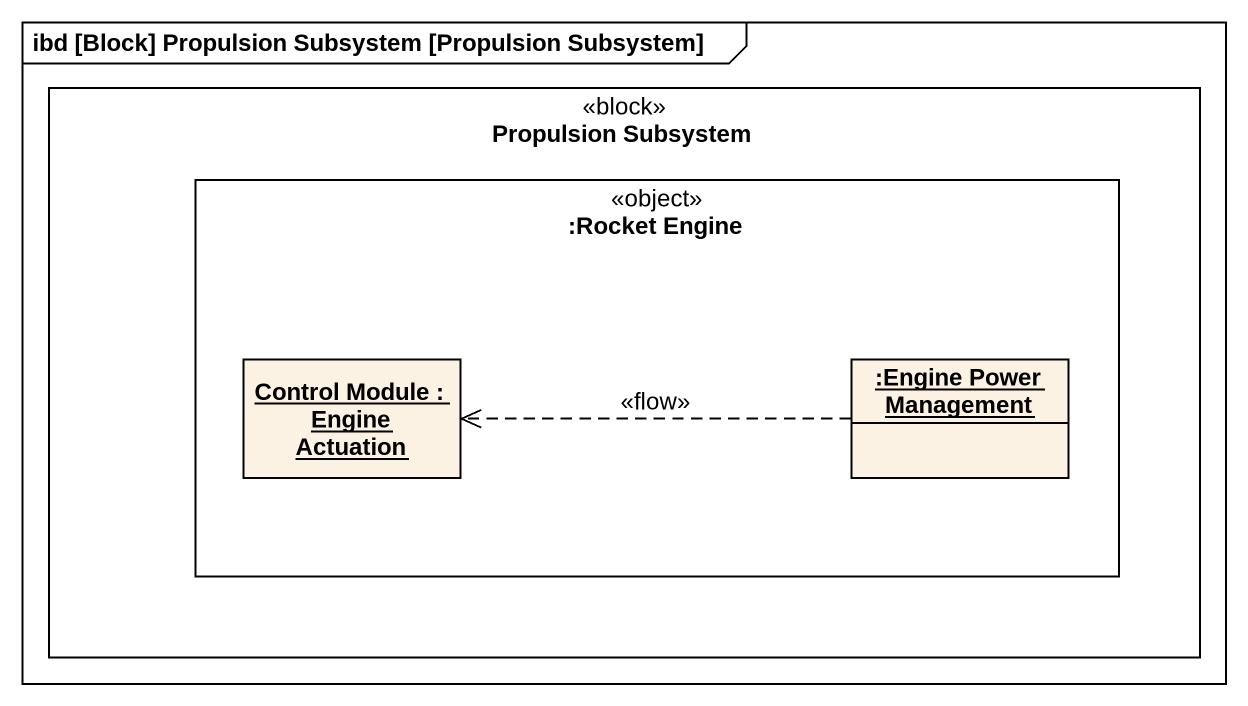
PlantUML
@startuml
mainframe ibd [Block] Propulsion Subsystem [Propulsion Subsystem]
hide circle
hide empty members
rectangle "Propulsion Subsystem" as Propulsion_Subsystem <<block>> {
  rectangle ":Rocket Engine" as Rocket_Engine <<object>> {
    object "Control Module : Engine Actuation" as Control_Module
    object ":Engine Power Management" as Engine_Power_Management
  }
}
Engine_Power_Management .left.> Control_Module : <<flow>>
@enduml
